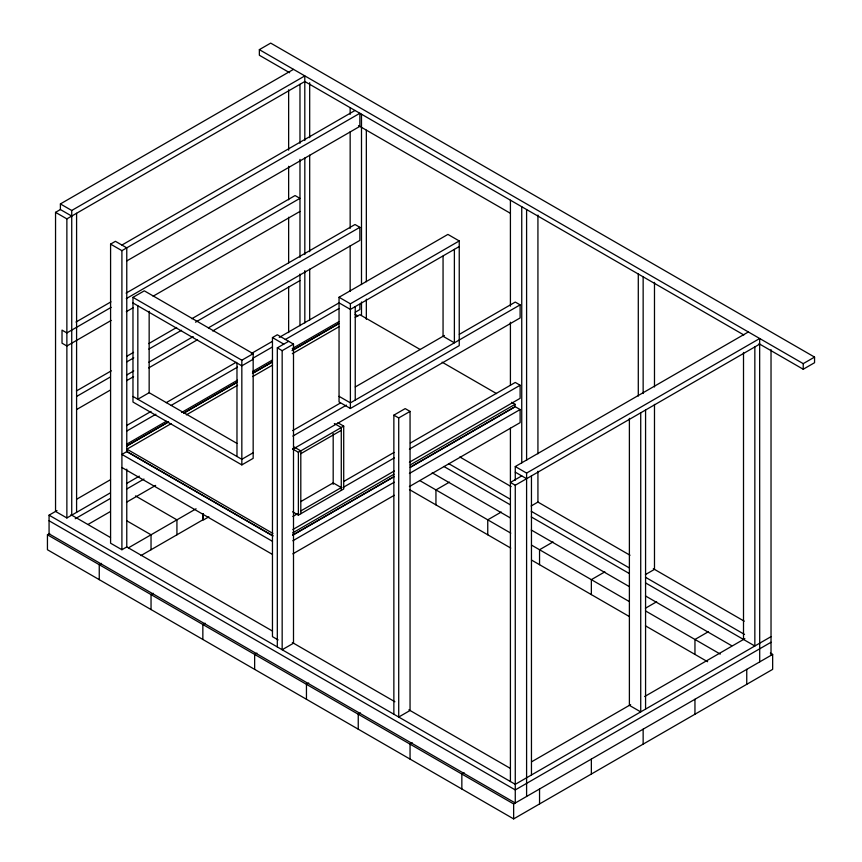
<?xml version="1.0" encoding="UTF-8"?>
<svg xmlns="http://www.w3.org/2000/svg" width="862" height="862" viewBox="0 0 862 862"><rect width="100%" height="100%" fill="white"/><g stroke="black" fill="none" stroke-linecap="round" stroke-linejoin="round"><path stroke-width="1.29" d="M289.643 72.731L259.354 55.254L259.354 49.64L270.69 43.1L814.558 357.094L814.558 362.708L803.222 369.248L758.969 343.69M71.729 216.082L60.394 209.541L60.394 203.928L293.457 69.38M110.196 492.956L66.87 517.965L55.545 511.425L55.545 212.343L60.394 209.541M60.394 203.928L71.729 210.479L304.792 75.921L304.825 140.517M55.545 212.343L66.87 218.883L304.825 81.502L743.831 334.952M126.768 469.154L126.768 546.939L121.908 549.74L110.584 543.2L110.584 244.118L115.433 241.317L126.768 247.857L126.768 451.71M121.908 245.056L355.015 110.476M110.584 244.118L121.908 250.659L359.863 113.278L359.863 126.358L126.768 260.938M75.996 322.043L110.961 301.851M126.111 293.112L295.073 195.555L299.933 198.357L126.305 298.608M111.155 307.346L66.87 332.915L62.021 330.114L62.021 343.195L66.87 345.996L111.155 320.438M132.974 297.368L144.299 290.828L253.169 353.679L253.169 458.358L241.834 464.898L132.974 402.048L132.974 297.368L241.834 360.219L253.169 353.679M126.305 311.688L133.298 307.648M153.102 296.216L299.933 211.449M126.574 356.394L133.567 352.353M148.717 343.604L176.688 327.452M191.838 318.714L355.015 224.508L359.863 227.309L359.863 240.39L208.356 327.872M76.384 390.982L111.284 370.832M126.768 361.889L133.761 357.849M148.91 349.099L181.548 330.265M195.534 322.183L359.863 227.309M76.589 396.466L110.325 376.996M126.768 374.97L133.761 370.929M148.91 362.191L193.196 336.611M76.589 409.547L110.325 390.077M126.606 380.67L133.588 376.64M148.706 367.912L197.57 339.703M212.688 330.976L299.933 280.603M339.046 297.261L447.906 234.41L459.241 240.951L459.241 345.63L350.381 408.48L339.046 401.929L339.046 297.261L350.381 303.801L459.241 240.951M278.124 639.927L272.457 636.652L272.457 337.581L277.316 334.768L293.5 344.121L293.5 643.203L282.165 649.743L282.165 350.662L293.5 344.121M126.574 425.548L151.044 411.422M166.204 402.673L236.134 362.299M251.284 353.549L272.263 341.438M279.256 337.398L338.691 303.079M126.768 431.043L155.903 414.223M171.053 405.474L237.492 367.126M252.641 358.376L272.457 346.933M285.279 339.531L338.885 308.574M253.169 359.292L241.834 365.833L132.974 302.982M277.316 646.942L277.316 347.86L288.641 341.32M459.241 246.554L350.381 309.404L339.046 302.864M126.768 444.135L166.398 421.249M181.548 412.51L237.492 380.207M252.641 371.457L272.457 360.014M292.272 348.582L338.885 321.666M355.209 312.249L359.863 309.555L359.863 304.318M183.681 413.146L237.298 382.189L183.681 413.157M272.888 535.765L126.94 451.505L126.94 449.167L171.193 423.619M186.343 414.881L237.578 385.292M252.717 376.554L272.521 365.122M292.315 353.689L338.906 326.795M355.209 317.378L359.863 314.695L420.096 349.466M759.702 344.121L515.271 485.241L515.271 803.007L49.069 533.858L49.069 515.164L57 510.584M76.718 499.195L110.519 479.681M126.509 483.539L139.332 476.136M770.348 653.084L772.654 654.409L772.654 669.365L513.644 818.9L47.442 549.74L47.442 534.785L49.705 533.492M75.22 518.752L110.196 498.559M126.509 489.142L143.986 479.046M88.043 524.43L110.196 511.651M126.509 502.223L155.645 485.403M355.263 386.963L444.436 335.48M253.169 452.744L241.834 459.295L132.974 396.445M292.66 430.591L340.447 402.996M459.327 334.359L515.271 302.066L520.12 304.868L520.12 317.949L292.854 449.167M292.854 436.086L346.459 405.129M459.241 340.016L350.381 402.866L339.046 396.326M459.521 339.854L520.12 304.868M101.5 563.392L99.249 564.696L99.249 579.652M128.503 547.801L196.073 508.795M292.606 448.951L298.381 452.291L343.712 426.119L343.712 488.98L298.381 515.142L292.606 511.802M300.806 453.692L341.277 430.332M140.894 555.602L202.829 519.851L202.829 513.612M208.863 516.834L203.238 520.077L203.238 513.849M393.859 714.232L393.859 415.15L405.194 408.61L410.053 411.411L410.053 710.493L398.718 717.033L398.718 417.951L410.053 411.411M300.806 501.587L333.185 482.903L341.277 487.569L300.806 510.94M343.938 481.362L394.053 452.431M410.377 443.014L515.271 382.448L520.12 385.249L520.12 398.341L409.396 462.258M153.296 593.304L151.044 594.597L151.044 609.553M292.854 516.467L297.509 513.774M342.968 487.536L394.246 457.927M409.396 449.177L520.12 385.249M292.854 529.548L394.246 471.008M292.649 532.932L393.966 474.229M410.269 464.909L515.088 404.31L511.608 402.295M292.638 535.065L393.966 476.567M410.269 467.161L515.088 406.638L515.088 404.31M292.66 535.27L394.053 476.729M410.377 467.312L515.271 406.745L520.12 409.547L520.12 422.639L409.396 486.567M292.854 540.765L394.246 482.224M409.396 473.475L520.12 409.547M292.854 553.857L394.246 495.305M205.102 623.204L202.85 624.508L202.85 639.464M449.458 482.127L435.946 489.928L435.946 504.884M515.271 480.199L515.271 466.547L748.324 331.989M521.747 475.899L510.412 482.44L515.271 485.241M515.271 466.547L526.596 473.087L759.659 338.54L759.702 661.887M256.898 653.116L254.646 654.409L254.646 669.365M501.264 512.028L487.752 519.829L487.752 534.785M531.132 506.005L537.931 502.072L630.003 555.236M259.354 49.64L803.222 363.635L814.558 357.094M308.704 683.016L306.452 684.32L306.452 699.276M553.059 541.939L539.547 549.74L539.547 564.696M360.499 712.928L358.247 714.232L358.247 729.177M604.865 571.851L591.354 579.652L591.354 594.597M645.412 574.598L654.484 569.362L654.484 404.407M412.305 742.828L410.053 744.132L410.053 759.088M645.401 608.249L656.661 601.751M464.101 772.74L461.849 774.044L461.849 788.989M708.467 631.663L694.955 639.464L694.955 654.409M531.585 761.814L630.65 704.62M644.636 696.539L744.876 638.677M771.027 636.652L515.271 784.323L49.069 515.164M771.027 642.265L515.271 789.926L49.069 520.767M47.442 534.785L513.644 803.944L772.654 654.409M358.495 125.604L510.412 213.313M442.109 362.169L496.555 393.6M355.015 314.221L357.924 315.912M515.271 472.16L526.596 478.701M272.457 337.581L283.781 344.121M277.316 347.86L282.165 350.662M393.859 415.15L398.718 417.951M459.845 456.989L511.123 486.599M653.321 568.694L744.229 621.179M448.509 463.53L510.282 499.195M531.261 511.306L629.163 567.832M645.476 577.26L744.552 634.454M443.844 466.45L510.282 504.809M531.261 516.92L629.163 573.446M645.476 582.863L754.843 646.004L754.843 346.923M432.196 472.807L510.282 517.89M531.261 530.001L629.163 586.526M645.476 595.944L731.73 645.746M337.926 422.789L343.712 426.119M334.337 423.522L341.277 427.53L341.277 490.381M419.837 480.619L510.767 533.125M531.488 545.086L629.335 601.579M645.455 610.878L720.276 654.086M409.472 489.594L510.767 548.081M531.488 560.041L629.335 616.535M645.455 625.834L707.616 661.725M293.877 446.882L300.806 450.891L300.806 513.741M148.932 392.576L236.953 443.391M126.94 449.167L272.888 533.438M272.888 535.97L126.768 451.613L121.93 454.425L272.457 541.325M121.93 467.506L272.457 554.417M135.485 495.919L176.925 519.851L176.925 534.796M126.854 520.842L151.033 534.796L151.033 549.751M70.889 514.679L110.519 537.554M126.833 546.971L272.521 631.081M292.337 642.524L394.893 701.743M408.879 709.814L510.282 768.354M803.222 363.635L803.222 369.248M771.027 349.649L771.027 655.346M746.751 669.365L746.751 684.32M743.507 352.45L743.507 639.464M694.955 699.276L694.955 714.232M654.484 282.359L654.484 386.973M645.573 410.01L645.573 709.081M643.149 276.831L643.149 393.514M643.149 729.177L643.149 744.132M640.725 412.812L640.725 711.893L629.389 705.353L629.389 418.339M638.289 274.03L638.289 396.067M591.354 759.088L591.354 774.044M539.547 788.989L539.547 803.944M537.931 215.069L537.931 453.8M537.931 471.234L537.931 502.072M531.455 475.899L531.455 774.97M526.596 209.541L526.596 460.34M526.596 473.087L526.596 796.466M521.747 206.74L521.747 462.894M513.644 803.944L513.644 818.9M510.412 200.189L510.412 306.15M510.412 322.237L510.412 385.271M510.412 428.188L510.412 781.522M454.382 249.366L454.382 342.817L443.057 336.277L443.057 256.176M366.339 130.184L366.339 281.734M366.339 299.168L366.339 319.285M361.49 114.215L361.49 284.535M361.49 301.98L361.49 315.384M355.241 306.603L355.241 400.065M350.381 303.801L350.381 408.48M350.155 107.675L350.155 114.377M350.155 131.811L350.155 228.376M350.155 245.81L350.155 291.41M333.185 433.554L333.185 484.369M309.684 82.72L309.684 137.704M309.684 155.149L309.684 251.704M309.684 269.149L309.684 320.104M304.825 157.951L304.825 254.516M304.825 270.603L304.825 322.916M299.976 84.304L299.976 143.318M299.976 159.405L299.976 257.318M299.933 274.062L299.976 325.717M298.381 452.291L298.381 515.142M288.641 89.831L288.641 150.182M288.641 166.28L288.641 199.812M288.641 217.246L288.641 262.845M288.641 286.981L288.641 332.581M241.834 360.219L241.834 464.898M236.975 363.031L236.975 456.483M149.158 311.257L149.158 392.706L137.834 399.246L137.834 305.784M121.908 250.659L121.908 549.74M76.589 213.28L76.589 512.362M71.729 210.479L71.729 515.164M66.87 218.883L66.87 517.965M168.532 421.884L126.574 446.117L168.532 421.906M272.263 361.997L252.447 373.44L272.263 362.018M338.691 323.649L292.078 350.565L338.691 323.659"/></g></svg>
